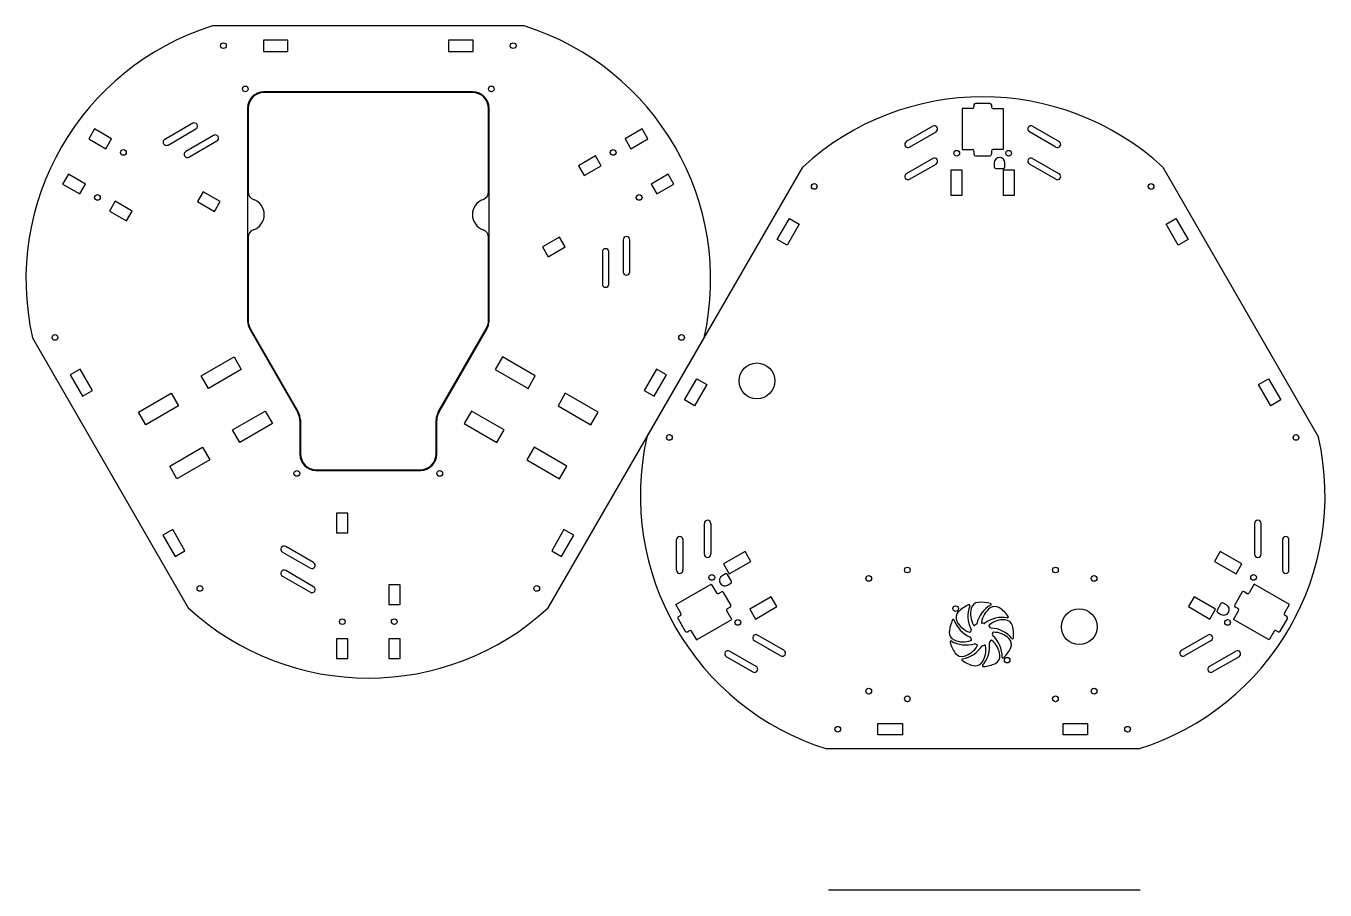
# Model space of a CAD drawing. Header units: inches. Extents: x -812 to -4, y -906 to 455.
# Drawn here: x -812 to -5, y -82 to 455 of the extents above; entities that cross this region are included whole.
import ezdxf

# ---------------------------------------------------------------- set-up
doc = ezdxf.new("R2010")
doc.units = ezdxf.units.IN
doc.header["$MEASUREMENT"] = 0
doc.linetypes.add('Continuous2', pattern=[0])

msp = doc.modelspace()

# ---------------------------------------------------------------- linework, layer by layer
at = {"color": 7, "linetype": 'Continuous2', "lineweight": -3, "true_color": 0xffffff}
for p, q in [((-502.56, 455), (-696.18, 455)), ((-649.27, 446.2), (-664.47, 446.2)), ((-664.47, 446.2), (-664.47, 439.12)), ((-649.27, 439.12), (-649.27, 446.2)), ((-534.27, 446.2), (-549.47, 446.2)), ((-549.47, 446.2), (-549.47, 439.12)), ((-534.27, 439.12), (-534.27, 446.2)), ((-664.47, 439.12), (-649.27, 439.12)), ((-549.47, 439.12), (-534.27, 439.12)), ((-534.37, 414), (-664.37, 414)), ((-534.72, 413.65), (-664.02, 413.65)), ((-674.37, 404), (-674.37, 271.68)), ((-674.02, 403.65), (-674.02, 351.98)), ((-524.72, 351.98), (-524.72, 403.65)), ((-524.37, 271.68), (-524.37, 404)), ((-224.19, 403.7), (-230.44, 403.7)), ((-230.44, 403.7), (-230.44, 378.3)), ((-223.19, 405.95), (-223.19, 404.7)), ((-213.29, 406.95), (-222.19, 406.95)), ((-212.29, 405.95), (-212.29, 404.7)), ((-211.29, 403.7), (-205.04, 403.7)), ((-205.04, 403.7), (-205.04, 378.3)), ((-769.44, 391.03), (-772.98, 384.9)), ((-758.87, 384.93), (-769.44, 391.03)), ((-708.44, 394.54), (-725.76, 384.54)), ((-723.76, 381.08), (-706.44, 391.08)), ((-429.3, 391.03), (-439.86, 384.93)), ((-425.76, 384.9), (-429.3, 391.03)), ((-248.74, 392.73), (-265.19, 383.23)), ((-263.19, 379.77), (-246.74, 389.27)), ((-172.28, 379.77), (-188.74, 389.27)), ((-186.74, 392.73), (-170.28, 383.23)), ((-772.98, 384.9), (-762.41, 378.8)), ((-762.41, 378.8), (-758.87, 384.93)), ((-695.45, 387.04), (-712.77, 377.04)), ((-710.77, 373.58), (-693.45, 383.58)), ((-439.86, 384.93), (-436.32, 378.8)), ((-436.32, 378.8), (-425.76, 384.9)), ((-458.31, 374.28), (-468.88, 368.18)), ((-454.77, 368.15), (-458.31, 374.28)), ((-248.74, 372.73), (-265.19, 363.23)), ((-230.44, 378.3), (-224.19, 378.3)), ((-223.19, 377.3), (-223.19, 375.3)), ((-222.19, 374.3), (-213.29, 374.3)), ((-212.29, 377.3), (-212.29, 375.3)), ((-205.04, 378.3), (-211.29, 378.3)), ((-186.74, 372.73), (-170.28, 363.23)), ((-468.88, 368.18), (-465.34, 362.05)), ((-465.34, 362.05), (-454.77, 368.15)), ((-426.36, 199.66), (-329.55, 367.34)), ((-263.19, 359.77), (-246.74, 369.27)), ((-230.44, 365.4), (-237.52, 365.4)), ((-237.52, 365.4), (-237.52, 350)), ((-230.44, 350), (-230.44, 365.4)), ((-210.66, 369.95), (-210.66, 367.58)), ((-209.66, 366.58), (-204.91, 366.58)), ((-197.96, 365.4), (-205.04, 365.4)), ((-205.04, 365.4), (-205.04, 350)), ((-203.91, 367.58), (-203.91, 369.95)), ((-197.96, 350), (-197.96, 365.4)), ((-172.28, 359.77), (-188.74, 369.27)), ((-105.93, 367.34), (-9.12, 199.66)), ((-785.68, 362.9), (-789.22, 356.77)), ((-789.22, 356.77), (-778.65, 350.67)), ((-775.11, 356.8), (-785.68, 362.9)), ((-778.65, 350.67), (-775.11, 356.8)), ((-413.06, 362.9), (-423.62, 356.8)), ((-423.62, 356.8), (-420.08, 350.67)), ((-420.08, 350.67), (-409.52, 356.77)), ((-409.52, 356.77), (-413.06, 362.9)), ((-701.89, 352.03), (-705.43, 345.9)), ((-691.32, 345.93), (-701.89, 352.03)), ((-237.52, 350), (-230.44, 350)), ((-205.04, 350), (-197.96, 350)), ((-756.67, 346.15), (-760.21, 340.02)), ((-760.21, 340.02), (-749.64, 333.92)), ((-746.1, 340.05), (-756.67, 346.15)), ((-749.64, 333.92), (-746.1, 340.05)), ((-705.43, 345.9), (-694.86, 339.8)), ((-694.86, 339.8), (-691.32, 345.93)), ((-345.38, 322.32), (-337.78, 335.48)), ((-331.65, 331.94), (-339.25, 318.78)), ((-337.78, 335.48), (-331.65, 331.94)), ((-103.83, 331.94), (-97.7, 335.48)), ((-96.23, 318.78), (-103.83, 331.94)), ((-97.7, 335.48), (-90.1, 322.32)), ((-674.02, 323.7), (-674.02, 272.03)), ((-524.72, 272.03), (-524.72, 323.7)), ((-480.61, 323.9), (-491.17, 317.8)), ((-477.07, 317.77), (-480.61, 323.9)), ((-491.17, 317.8), (-487.63, 311.67)), ((-487.63, 311.67), (-477.07, 317.77)), ((-453.96, 314.69), (-453.96, 294.69)), ((-449.96, 294.69), (-449.96, 314.69)), ((-440.97, 322.19), (-440.97, 302.19)), ((-436.97, 302.19), (-436.97, 322.19)), ((-339.25, 318.78), (-345.38, 322.32)), ((-90.1, 322.32), (-96.23, 318.78)), ((-673.03, 266.68), (-643.21, 215.03)), ((-672.68, 267.03), (-642.86, 215.38)), ((-555.88, 215.38), (-526.06, 267.03)), ((-555.53, 215.03), (-525.71, 266.68)), ((-807.99, 261.34), (-711.18, 93.66)), ((-487.56, 93.66), (-390.75, 261.34)), ((-703.1, 237.68), (-682.75, 249.43)), ((-682.75, 249.43), (-678.25, 241.63)), ((-515.98, 249.43), (-520.48, 241.63)), ((-495.63, 237.68), (-515.98, 249.43)), ((-778.38, 241.82), (-784.51, 238.28)), ((-784.51, 238.28), (-776.91, 225.11)), ((-770.78, 228.65), (-778.38, 241.82)), ((-698.6, 229.88), (-703.1, 237.68)), ((-678.25, 241.63), (-698.6, 229.88)), ((-520.48, 241.63), (-500.13, 229.88)), ((-500.13, 229.88), (-495.63, 237.68)), ((-420.36, 241.82), (-427.96, 228.65)), ((-421.82, 225.11), (-414.22, 238.28)), ((-414.22, 238.28), (-420.36, 241.82)), ((-402.88, 222.72), (-395.28, 235.89)), ((-395.28, 235.89), (-389.15, 232.35)), ((-46.33, 232.35), (-40.2, 235.89)), ((-40.2, 235.89), (-32.6, 222.72)), ((-776.91, 225.11), (-770.78, 228.65)), ((-742.08, 215.18), (-721.72, 226.93)), ((-721.72, 226.93), (-717.22, 219.13)), ((-477.01, 226.93), (-481.51, 219.13)), ((-456.66, 215.18), (-477.01, 226.93)), ((-427.96, 228.65), (-421.82, 225.11)), ((-389.15, 232.35), (-396.75, 219.18)), ((-38.73, 219.18), (-46.33, 232.35)), ((-717.22, 219.13), (-737.58, 207.38)), ((-481.51, 219.13), (-461.16, 207.38)), ((-396.75, 219.18), (-402.88, 222.72)), ((-32.6, 222.72), (-38.73, 219.18)), ((-737.58, 207.38), (-742.08, 215.18)), ((-683.73, 204.12), (-663.38, 215.87)), ((-663.38, 215.87), (-658.88, 208.07)), ((-641.87, 210.03), (-641.87, 189)), ((-641.52, 210.38), (-641.52, 189.35)), ((-557.22, 189.35), (-557.22, 210.38)), ((-556.87, 189), (-556.87, 210.03)), ((-535.36, 215.87), (-539.86, 208.07)), ((-515.01, 204.12), (-535.36, 215.87)), ((-461.16, 207.38), (-456.66, 215.18)), ((-679.23, 196.32), (-683.73, 204.12)), ((-658.88, 208.07), (-679.23, 196.32)), ((-539.86, 208.07), (-519.51, 196.32)), ((-519.51, 196.32), (-515.01, 204.12)), ((-722.7, 181.62), (-702.35, 193.37)), ((-702.35, 193.37), (-697.85, 185.57)), ((-496.39, 193.37), (-500.89, 185.57)), ((-476.04, 181.62), (-496.39, 193.37)), ((-718.2, 173.82), (-722.7, 181.62)), ((-697.85, 185.57), (-718.2, 173.82)), ((-631.87, 179), (-566.87, 179)), ((-631.52, 179.35), (-567.22, 179.35)), ((-500.89, 185.57), (-480.54, 173.82)), ((-480.54, 173.82), (-476.04, 181.62)), ((-619.15, 152.4), (-619.15, 140.2)), ((-612.07, 152.4), (-619.15, 152.4)), ((-612.07, 140.2), (-612.07, 152.4)), ((-390.62, 126.98), (-390.62, 145.98)), ((-386.62, 145.98), (-386.62, 126.98)), ((-48.85, 145.98), (-48.85, 126.98)), ((-44.85, 126.98), (-44.85, 145.98)), ((-720.88, 142.23), (-727.01, 138.69)), ((-727.01, 138.69), (-719.41, 125.52)), ((-713.28, 129.06), (-720.88, 142.23)), ((-619.15, 140.2), (-612.07, 140.2)), ((-477.86, 142.23), (-485.46, 129.06)), ((-479.32, 125.52), (-471.72, 138.69)), ((-471.72, 138.69), (-477.86, 142.23)), ((-633.37, 121.73), (-650.69, 131.73)), ((-407.94, 116.98), (-407.94, 135.98)), ((-403.94, 135.98), (-403.94, 116.98)), ((-31.53, 135.98), (-31.53, 116.98)), ((-27.53, 116.98), (-27.53, 135.98)), ((-719.41, 125.52), (-713.28, 129.06)), ((-652.69, 128.27), (-635.37, 118.27)), ((-485.46, 129.06), (-479.32, 125.52)), ((-365.33, 128.63), (-378.66, 120.93)), ((-375.12, 114.8), (-361.79, 122.5)), ((-361.79, 122.5), (-365.33, 128.63)), ((-70.15, 128.63), (-73.69, 122.5)), ((-73.69, 122.5), (-60.35, 114.8)), ((-56.81, 120.93), (-70.15, 128.63)), ((-652.69, 113.27), (-635.37, 103.27)), ((-633.37, 106.73), (-650.69, 116.73)), ((-377.57, 114.69), (-379.63, 113.5)), ((-378.66, 120.93), (-375.12, 114.8)), ((-373.83, 110.21), (-376.21, 114.33)), ((-60.35, 114.8), (-56.81, 120.93)), ((-579.59, 107.9), (-586.67, 107.9)), ((-586.67, 107.9), (-586.67, 95.7)), ((-579.59, 95.7), (-579.59, 107.9)), ((-408.29, 95.65), (-386.3, 108.35)), ((-386.3, 108.35), (-383.17, 102.94)), ((-376.25, 107.66), (-374.2, 108.85)), ((-49.18, 108.35), (-52.31, 102.94)), ((-27.19, 95.65), (-49.18, 108.35)), ((-381.8, 102.57), (-380.07, 103.57)), ((-374.26, 95.5), (-378.71, 103.21)), ((-349.09, 100.5), (-362.42, 92.8)), ((-345.55, 94.37), (-349.09, 100.5)), ((-86.39, 100.5), (-89.93, 94.37)), ((-73.05, 92.8), (-86.39, 100.5)), ((-56.77, 103.21), (-61.22, 95.5)), ((-53.67, 102.57), (-55.41, 103.57)), ((-586.67, 95.7), (-579.59, 95.7)), ((-405.17, 90.24), (-408.29, 95.65)), ((-406.62, 88.25), (-405.53, 88.87)), ((-373.6, 86.35), (-376.72, 91.77)), ((-376.35, 93.13), (-374.62, 94.13)), ((-362.42, 92.8), (-358.88, 86.67)), ((-358.88, 86.67), (-345.55, 94.37)), ((-89.93, 94.37), (-76.59, 86.67)), ((-76.59, 86.67), (-73.05, 92.8)), ((-69.73, 96.22), (-72.1, 92.1)), ((-71.74, 90.74), (-69.68, 89.55)), ((-66.3, 95.4), (-68.36, 96.58)), ((-61.88, 86.35), (-58.76, 91.77)), ((-59.12, 93.13), (-60.86, 94.13)), ((-30.31, 90.24), (-27.19, 95.65)), ((-28.86, 88.25), (-29.94, 88.87)), ((-406.98, 86.88), (-402.53, 79.17)), ((-395.59, 73.65), (-373.6, 86.35)), ((-39.89, 73.65), (-61.88, 86.35)), ((-32.95, 79.17), (-28.5, 86.88)), ((-619.15, 74.4), (-619.15, 62.2)), ((-612.07, 74.4), (-619.15, 74.4)), ((-612.07, 62.2), (-612.07, 74.4)), ((-579.59, 74.4), (-586.67, 74.4)), ((-586.67, 74.4), (-586.67, 62.2)), ((-579.59, 62.2), (-579.59, 74.4)), ((-401.17, 78.81), (-400.08, 79.43)), ((-398.72, 79.07), (-395.59, 73.65)), ((-359.62, 73.29), (-343.17, 63.79)), ((-341.17, 67.25), (-357.62, 76.75)), ((-94.31, 67.25), (-77.85, 76.75)), ((-75.85, 73.29), (-92.31, 63.79)), ((-36.76, 79.07), (-39.89, 73.65)), ((-34.31, 78.81), (-35.39, 79.43)), ((-358.49, 57.25), (-374.94, 66.75)), ((-76.99, 57.25), (-60.53, 66.75)), ((-619.15, 62.2), (-612.07, 62.2)), ((-586.67, 62.2), (-579.59, 62.2)), ((-376.94, 63.29), (-360.49, 53.79)), ((-58.53, 63.29), (-74.99, 53.79)), ((-282.84, 21.88), (-267.64, 21.88)), ((-282.84, 14.8), (-282.84, 21.88)), ((-267.64, 21.88), (-267.64, 14.8)), ((-167.84, 14.8), (-167.84, 21.88)), ((-167.84, 21.88), (-152.64, 21.88)), ((-152.64, 21.88), (-152.64, 14.8)), ((-267.64, 14.8), (-282.84, 14.8)), ((-152.64, 14.8), (-167.84, 14.8)), ((-120.93, 6), (-314.55, 6)), ((-119.88, -81.63), (-313.5, -81.63))]:
    msp.add_line(p, q, dxfattribs=at)
for centre, radius in [((-689.37, 442.76), 1.78), ((-509.37, 442.76), 1.78), ((-675.77, 415.9), 1.77), ((-522.97, 415.9), 1.77), ((-751.47, 376.45), 1.77), ((-447.27, 376.45), 1.78), ((-233.88, 375.95), 1.77), ((-201.6, 375.95), 1.78), ((-322.35, 355.32), 1.77), ((-113.12, 355.32), 1.78), ((-767.61, 348.5), 1.77), ((-431.13, 348.5), 1.77), ((-793.98, 261.56), 1.78), ((-404.75, 261.56), 1.77), ((-357.98, 234.59), 11.11), ((-412.35, 199.44), 1.78), ((-23.12, 199.44), 1.78), ((-643.77, 177.1), 1.78), ((-554.97, 177.1), 1.78), ((-385.98, 112.5), 1.78), ((-288.54, 111.88), 1.77), ((-264.54, 117.13), 1.78), ((-172.54, 117.13), 1.78), ((-148.54, 111.88), 1.77), ((-49.5, 112.5), 1.78), ((-703.98, 105.68), 1.77), ((-494.75, 105.68), 1.77), ((-234.54, 93.13), 1.75), ((-157.74, 81.88), 11.11), ((-615.51, 85.05), 1.78), ((-583.23, 85.05), 1.77), ((-369.84, 84.55), 1.78), ((-65.64, 84.55), 1.77), ((-202.54, 61.13), 1.75), ((-288.54, 41.88), 1.77), ((-148.54, 41.88), 1.77), ((-264.54, 37.13), 1.78), ((-172.54, 37.13), 1.78), ((-307.74, 18.24), 1.77), ((-127.74, 18.24), 1.78)]:
    msp.add_circle(centre, radius, dxfattribs=at)
for centre, radius, start, end in [((-647, 297.5), 165, 107.34144, 192.65856), ((-551.74, 297.5), 165, 347.34144, 72.65856), ((-664.37, 404), 10, 90, 180), ((-664.02, 403.65), 10, 90, 180), ((-534.72, 403.65), 10, 0, 90), ((-534.37, 404), 10, 0, 90), ((-217.74, 246), 165, 47.34144, 132.65856), ((-224.19, 404.7), 1, 270, 0), ((-222.19, 405.95), 1, 90, 180), ((-213.29, 405.95), 1, 0, 90), ((-211.29, 404.7), 1, 180, 270), ((-707.44, 392.81), 2, 300, 120), ((-694.45, 385.31), 2, 300, 120), ((-247.74, 391), 2, 300, 120), ((-187.74, 391), 2, 60.00021, 239.99979), ((-724.76, 382.81), 2, 120, 300), ((-264.19, 381.5), 2, 120.00021, 299.99979), ((-171.28, 381.5), 2, 240, 60), ((-711.77, 375.31), 2, 120, 300), ((-247.74, 371), 2, 300, 120), ((-224.19, 377.3), 1, 0, 90), ((-222.19, 375.3), 1, 180, 270), ((-213.29, 375.3), 1, 270, 0), ((-211.29, 377.3), 1, 90, 180), ((-207.28, 369.95), 3.38, 0, 180), ((-187.74, 371), 2, 60.00021, 239.99979), ((-264.19, 361.5), 2, 120.00021, 299.99979), ((-209.66, 367.58), 1, 180, 270), ((-204.91, 367.58), 1, 270, 0), ((-171.28, 361.5), 2, 240, 60), ((-669.02, 351.98), 5, 180, 250.52878), ((-674.02, 337.84), 10, 289.47122, 70.52878), ((-524.72, 337.84), 10, 109.47122, 250.52878), ((-529.72, 351.98), 5, 289.47122, 0), ((-669.02, 323.7), 5, 109.47122, 180), ((-529.72, 323.7), 5, 0, 70.52878), ((-438.97, 322.19), 2, 0, 180), ((-451.96, 314.69), 2, 0, 180), ((-438.97, 302.19), 2, 180, 0), ((-451.96, 294.69), 2, 180, 0), ((-664.37, 271.68), 10, 180, 210), ((-664.02, 272.03), 10, 180, 210), ((-534.72, 272.03), 10, 330, 0), ((-534.37, 271.68), 10, 330, 0), ((-651.87, 210.03), 10, 0, 30), ((-651.52, 210.38), 10, 0, 30), ((-547.22, 210.38), 10, 150, 180), ((-546.87, 210.03), 10, 150, 180), ((-265.37, 163.5), 165, 167.34144, 252.65856), ((-170.11, 163.5), 165, 287.34144, 12.65856), ((-631.87, 189), 10, 180, 270), ((-631.52, 189.35), 10, 180, 270), ((-567.22, 189.35), 10, 270, 0), ((-566.87, 189), 10, 270, 0), ((-388.62, 145.98), 2, 0, 180), ((-46.85, 145.98), 2, 0, 180), ((-405.94, 135.98), 2, 0, 180), ((-29.53, 135.98), 2, 0, 180), ((-651.69, 130), 2, 60, 240), ((-634.37, 120), 2, 240, 60), ((-388.62, 126.98), 2, 180, 0), ((-46.85, 126.98), 2, 180, 0), ((-651.69, 115), 2, 60, 240), ((-405.94, 116.98), 2, 180, 0), ((-377.94, 110.58), 3.38, 120.00025, 299.99975), ((-377.07, 113.83), 1, 30, 120), ((-29.53, 116.98), 2, 180, 0), ((-634.37, 105), 2, 240, 60), ((-374.7, 109.71), 1, 300, 30), ((-382.3, 103.44), 1, 210, 300), ((-379.57, 102.71), 1, 30, 120), ((-220.05, 92.06), 5, 95.77953, 166.28782), ((-218.54, 77.13), 20, 73.41465, 95.77953), ((-55.91, 102.71), 1, 60, 150), ((-53.17, 103.44), 1, 240, 330), ((-599.37, 215), 165, 227.34144, 312.65856), ((-406.03, 89.74), 1, 300, 30), ((-375.85, 92.27), 1, 120, 210), ((-375.12, 95), 1, 300, 30), ((-229.29, 87.59), 5, 135.77953, 206.28782), ((-218.54, 77.13), 20, 113.41465, 135.77953), ((-208.96, 88.57), 18, 159.57213, 207.14277), ((-226.29, 95.03), 0.5, 339.57213, 113.41465), ((-211.31, 89.92), 14, 166.28782, 210.03212), ((-203.85, 79.73), 18, 119.57213, 167.14277), ((-204.78, 82.28), 14, 126.28782, 170.03212), ((-210.11, 89.54), 5, 55.77953, 126.28782), ((-212.98, 95.82), 0.5, 299.57213, 73.41465), ((-218.54, 77.13), 20, 33.41465, 55.77953), ((-71.24, 91.6), 1, 150, 240), ((-68.86, 95.72), 1, 60, 150), ((-67.99, 92.47), 3.38, 240, 60), ((-60.36, 95), 1, 150, 240), ((-59.62, 92.27), 1, 330, 60), ((-29.44, 89.74), 1, 150, 240), ((-406.12, 87.38), 1, 120, 210), ((-218.54, 77.13), 20, 153.41465, 175.77953), ((-235.98, 85.86), 0.5, 19.57213, 153.41465), ((-218.55, 92.06), 18, 199.57213, 247.14277), ((-221.22, 91.58), 14, 206.28782, 250.03212), ((-223, 83.17), 0.5, 210.03212, 306.43741), ((-218.54, 77.13), 7, 116.44395, 126.43741), ((-221.88, 83.85), 0.5, 296.44395, 347.14277), ((-218.08, 84.62), 0.5, 170.03212, 266.43741), ((-218.54, 77.13), 7, 76.44395, 86.43741), ((-216.79, 84.42), 0.5, 256.44395, 307.14277), ((-205.61, 69.68), 18, 79.57213, 127.14277), ((-213.37, 82.57), 0.5, 130.03212, 226.43741), ((-218.54, 77.13), 7, 36.44395, 46.43741), ((-204.69, 72.23), 14, 86.28782, 130.03212), ((-212.51, 81.59), 0.5, 216.44395, 267.14277), ((-213.43, 63.11), 18, 39.57213, 87.14277), ((-204.11, 81.21), 5, 15.77953, 86.28782), ((-202.27, 87.87), 0.5, 259.57213, 33.41465), ((-218.54, 77.13), 20, 353.41465, 15.77953), ((-29.36, 87.38), 1, 330, 60), ((-401.67, 79.67), 1, 210, 300), ((-399.58, 78.57), 1, 30, 120), ((-358.62, 75.02), 2, 60.00031, 239.99969), ((-233.5, 78.24), 5, 175.77953, 246.28782), ((-237.51, 72.61), 0.5, 59.57213, 193.41465), ((-228.14, 88.56), 18, 239.57213, 287.14277), ((-229.88, 86.48), 14, 246.28782, 290.03212), ((-225.83, 78.89), 0.5, 250.03212, 346.43741), ((-225.74, 75.01), 0.5, 16.44395, 67.14277), ((-218.54, 77.13), 7, 156.44395, 166.43741), ((-218.54, 77.13), 7, 196.44395, 206.43741), ((-225.26, 73.79), 0.5, 290.03212, 26.43741), ((-225.42, 80.13), 0.5, 336.44395, 27.14277), ((-218.54, 77.13), 7, 316.44395, 326.43741), ((-212.29, 72.99), 0.5, 50.03212, 146.43741), ((-220.97, 62.64), 14, 6.28782, 50.03212), ((-211.09, 77.97), 0.5, 90.03212, 186.43741), ((-218.54, 77.13), 7, 356.44395, 6.43741), ((-211.06, 76.67), 0.5, 176.44395, 227.14277), ((-223.64, 63.11), 18, 359.57213, 47.14277), ((-211.08, 64.47), 14, 46.28782, 90.03212), ((-204.86, 70.98), 5, 335.77953, 46.28782), ((-199.17, 74.9), 0.5, 219.57213, 353.41465), ((-76.85, 75.02), 2, 300, 120), ((-35.89, 78.57), 1, 60, 150), ((-33.81, 79.67), 1, 240, 330), ((-375.94, 65.02), 2, 60.00031, 239.99969), ((-342.17, 65.52), 2, 240, 60), ((-218.54, 77.13), 20, 193.41465, 215.77953), ((-230.71, 68.36), 5, 215.77953, 286.28782), ((-233.24, 79.72), 18, 279.57213, 327.14277), ((-233.24, 77), 14, 286.28782, 330.03212), ((-222.69, 70.88), 0.5, 56.44395, 107.14277), ((-218.54, 77.13), 7, 236.44395, 246.43741), ((-221.54, 70.26), 0.5, 330.03212, 66.43741), ((-217.7, 69.68), 0.5, 96.44395, 147.14277), ((-229.71, 67.59), 14, 326.28782, 10.03212), ((-231.46, 69.66), 18, 319.57213, 7.14277), ((-218.54, 77.13), 7, 276.44395, 286.43741), ((-216.42, 69.94), 0.5, 10.03212, 106.43741), ((-213.11, 71.96), 0.5, 136.44395, 187.14277), ((-218.54, 77.13), 20, 313.41465, 335.77953), ((-93.31, 65.52), 2, 120.00031, 299.99969), ((-59.53, 65.02), 2, 300, 120), ((-359.49, 55.52), 2, 240, 60), ((-230.17, 61.47), 0.5, 99.57213, 233.41465), ((-218.54, 77.13), 20, 233.41465, 255.77953), ((-222.23, 62.59), 5, 255.77953, 326.28782), ((-217.38, 57.67), 0.5, 139.57213, 273.41465), ((-218.54, 77.13), 20, 273.41465, 295.77953), ((-212.02, 63.62), 5, 295.77953, 6.28782), ((-205.14, 62.97), 0.5, 179.57213, 313.41465), ((-75.99, 55.52), 2, 120.00031, 299.99969)]:
    msp.add_arc(centre, radius, start, end, dxfattribs=at)

doc.saveas('drawing.dxf')
